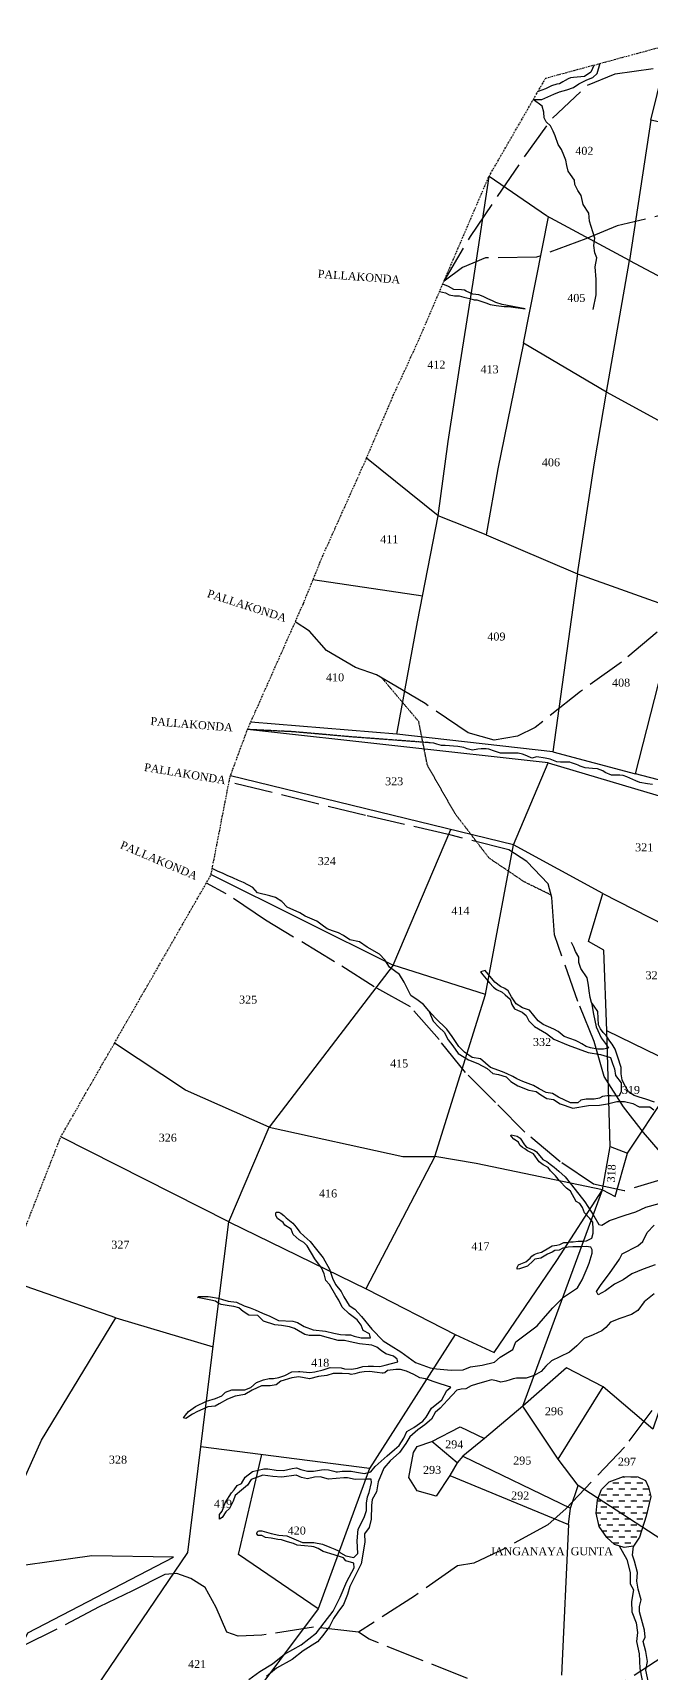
# Model space of a CAD drawing. Header units: millimetres. Extents: x 13 to 1625, y -988 to 841.
# Drawn here: x 559 to 753, y -73 to 440 of the extents above; entities that cross this region are included whole.
import ezdxf

# ---------------------------------------------------------------- set-up
doc = ezdxf.new("R2010")
doc.units = ezdxf.units.MM
doc.header["$MEASUREMENT"] = 0
for name, pattern in [('ACAD_ISO02W100', [15, 12, -3]), ('ACAD_ISO07W100', [3, 0, -3]), ('BORDER', [1.75, 0.5, -0.25, 0.5, -0.25, 0, -0.25])]:
    doc.linetypes.add(name, pattern=pattern)
for name, color, linetype in [('CARTTRACK', 30, 'ACAD_ISO02W100'), ('NALA', 4, 'Continuous'), ('SURVEY_BND', 7, 'Continuous'), ('SURVEY_NO', 7, 'Continuous'), ('TEXT', 7, 'Continuous'), ('WATER_BODY', 4, 'Continuous')]:
    doc.layers.add(name, color=color, linetype=linetype)
doc.layers.add('FOOTPATH', color=150, linetype='ACAD_ISO07W100', lineweight=30)
doc.layers.add('VILL_BOUNDARY', color=6, linetype='BORDER', lineweight=30)
doc.styles.get("Standard").update_dxf_attribs({"font": 'TIMES.TTF'})

msp = doc.modelspace()

# ---------------------------------------------------------------- hatches: boundary and pattern name
at = {"layer": 'WATER_BODY'}
h = msp.add_hatch(dxfattribs=at)
h.set_pattern_fill('DASH', color=256, scale=15, style=0)
h.paths.add_polyline_path([(751.7, -14.49), (750.85, -12.43), (748.37, -11.22), (743.94, -11.12), (739.5, -12.75), (737.02, -15.18), (735.97, -18), (749.91, -27.02), (751.06, -23.51), (752.44, -17.34)])
h.paths.add_polyline_path([(749.91, -27.02), (735.97, -18), (735.81, -18.44), (735.39, -22.56), (736.28, -26.78), (738.77, -30.2), (741.09, -32.36), (744.15, -33.31), (747.05, -32.89), (748.9, -30.1)])

# ---------------------------------------------------------------- linework, layer by layer
at = {"layer": 'CARTTRACK'}
for points in [[(765.39, 385.3), (741.96, 379.61), (732.16, 375.62), (716.77, 369.82), (700.82, 369.64), (693.66, 366.63), (687.85, 362.35), (696.15, 376.35), (712.98, 401.19), (721.74, 413.3), (732.68, 423.62), (741.29, 427.11), (770.94, 431.25)], [(754.46, 252.64), (743.28, 243.34), (730.46, 234.14), (716.29, 222.9), (710.8, 220.22), (703.54, 218.94), (695.36, 221.26), (681.92, 230.36), (672.77, 235.84), (666.79, 239.38), (660.14, 241.63), (651.16, 246.95), (645.79, 253.05), (641.38, 255.95)], [(760.32, 82.49), (758, 87.31), (750.21, 96.39), (743.89, 104.4), (737.93, 113.86), (734.79, 124.76), (729.68, 137.29), (722.36, 158.07), (721.49, 169.75), (720.38, 174.04), (713.71, 180.99), (708.15, 184.67), (690.11, 189.26), (663.27, 195.39), (620.68, 205.87)], [(758.72, 82.54), (744.12, 78.08), (734.6, 80.18), (724.12, 87.18), (713.08, 96.49), (703.95, 105.77), (694.6, 115.08), (686.31, 125.36), (677.37, 135.57), (666.03, 141.91), (653.68, 149.7), (632.04, 162.73), (619.81, 170.96), (613.59, 174.31)], [(752.83, 9.48), (744.23, -2.01), (725.98, -21.12), (720.25, -26.21), (706.6, -33.72), (697.21, -38.2), (692.08, -39.05), (678.62, -48.51), (661.1, -59.78), (647.06, -58.24), (630.88, -60.74), (623.57, -61.06), (620, -59.73), (616.63, -52.06), (613.26, -45.84), (608.72, -42.96), (604.35, -41.47), (600.61, -41.79), (590.48, -46.85), (580.09, -51.88), (565.85, -59.39), (557.21, -63.6)], [(695.22, -74.25), (664.45, -61.99), (661.1, -59.78)], [(734.63, -81.27), (755.94, -67.62)]]:
    msp.add_lwpolyline(points, dxfattribs=at)
at = {"layer": 'FOOTPATH', "ltscale": 0.0005}
for points in [[(721.28, 170.56), (712.89, 174.68), (701.97, 182.06), (691.28, 196.04), (682.66, 211.13), (679.95, 224.78), (675.02, 230.6), (668.41, 238.42)], [(683.5, 218.13), (659.36, 219.93), (640.5, 221.58), (626.44, 222.27)]]:
    msp.add_lwpolyline(points, dxfattribs=at)
at = {"layer": 'NALA'}
for points in [[(715.75, 419.1), (718.43, 419.15), (722.12, 420.75), (723.91, 421.49), (726.25, 422.16), (728.34, 422.9), (730, 424.07), (732.46, 425.23), (734.37, 426.03), (735.66, 427.26), (736.67, 430.43)], [(734.76, 429.91), (733.75, 427.63), (731.72, 426.34), (728.28, 425.97), (727.35, 425.85), (726.61, 425.54), (725.69, 425.11), (725.01, 424.62), (723.91, 424.07), (723.05, 423.94), (721.39, 423.39), (719.54, 422.47), (717.24, 421.68)], [(734.49, 353.48), (735.41, 358.13), (735.41, 362.92), (735.1, 366.85), (735.6, 369.65), (734.98, 371.19), (734.67, 373.52), (734.98, 375.8), (734.37, 377.76), (733.26, 381.08), (733.14, 383.6), (731.35, 386.3), (730.67, 389.11), (729.63, 390.71), (728.71, 392.55), (728.64, 393.97), (727.41, 395.69), (726.68, 396.73), (726.25, 398.51), (725.94, 400.17), (725.26, 401.71), (724.58, 403.49), (723.54, 405.03), (722.55, 407.73), (722, 409.23), (721.08, 410.89), (719.72, 412.18), (719.11, 413.41), (719.05, 415.13), (718.55, 417.03), (715.75, 419.1)], [(686.46, 359.11), (688.33, 358.7), (689.41, 358.05), (691.15, 357.74), (692.54, 357.74), (694.04, 357.39), (695.01, 357.12), (695.9, 356.93), (697.25, 356.54), (698.06, 356.54), (700.88, 355.58), (702.23, 355.04), (704.16, 354.81), (706.63, 354.5), (707.99, 354.5), (713.16, 353.73), (705.98, 355.04), (704.05, 355.69), (703.04, 356.2), (701.54, 356.85), (700.07, 357.62), (698.76, 358.12), (696.86, 358.32), (694.78, 359.2), (694.2, 359.55), (693.31, 359.63), (690.95, 359.74), (689.29, 360.75), (687.45, 361.42)], [(753.01, 205.08), (751.44, 205.28), (749, 205.69), (747.75, 206.21), (744.98, 207.46), (743.85, 207.9), (742.74, 208.02), (740.22, 208.02), (738.25, 208.83), (737.47, 209.35), (735.85, 209.94), (734.25, 210.08), (731.98, 210.26), (730.41, 210.85), (729.8, 211.09), (729.21, 211.39), (727.71, 211.85), (727.15, 212.02), (725.92, 212.02), (724.22, 212.02), (723.09, 212.19), (722.04, 212.56), (721.01, 212.98), (719.49, 213.35), (716.84, 213.71), (715.29, 213.34), (713.68, 214.02), (712.34, 214.55), (710.98, 214.86), (710.42, 214.92), (710.05, 214.92), (709.06, 214.86), (706.49, 214.86), (705.53, 214.86), (703.58, 215.48), (701.87, 216.1), (700.97, 216.22), (699.42, 216.25), (698.43, 216.16), (696.71, 215.86), (695.07, 216.2), (694.08, 216.66), (692.16, 217), (688.19, 217.25), (687.08, 217.25), (685.62, 217.65), (684.63, 218.05), (682.37, 218.21)], [(683.14, 134.32), (681.43, 136.32), (679.77, 137.65), (677.53, 139.15), (676.3, 141.5), (675.44, 143.36), (673.95, 145.77), (670.83, 148.04), (669.39, 150.34), (667.68, 152.05), (663.83, 154.29), (661.48, 155.89), (658.43, 156.53), (656.46, 157.86), (654.91, 158.77), (652.98, 159.36), (651.33, 160), (649.78, 161.17), (648.07, 162.35), (644.49, 164), (642.77, 164.99), (638.87, 166.75), (637.16, 168.52), (635.23, 169.8), (633.42, 170.33), (629.62, 171.29), (628.13, 172.89), (625.19, 174.44), (623.64, 175.08), (621.88, 175.88), (620.11, 176.63), (618.88, 177.27), (617.07, 178.02), (615.44, 178.86)], [(733.93, 136.97), (733.49, 138.54), (733.22, 140.65), (733.03, 142.42), (732.54, 144.71), (730.58, 147.63), (730.02, 149.51), (730.02, 151.1), (728.96, 152.9), (728.36, 154.22), (727.68, 155.76)], [(753.58, 105.88), (750.94, 106.74), (748.78, 107.37), (747.25, 107.94), (745.52, 109.09), (744.27, 111.2), (743.51, 112.83), (743.17, 114.65), (743.17, 116.71), (742.16, 119.84), (741.3, 122.42), (740.39, 123.91), (739.62, 124.86), (738.47, 126.68), (737.61, 127.55), (736.7, 128.7), (736.12, 129.99), (735.87, 134.18), (734.79, 135.84), (733.93, 136.97), (734.57, 133.37), (735.44, 129.39), (737, 125.92), (738.56, 123.82), (739.26, 122.69), (737.65, 122.37), (735.76, 122.42), (733.61, 122.8), (732.31, 123.23), (730.86, 124.04), (729.94, 124.58), (728.97, 125.06), (727.14, 125.76), (725.36, 126.35), (723.48, 127.86), (722.19, 128.67), (718.87, 130.08), (717.25, 131.21), (714.56, 134.54), (712.4, 135.3), (710.36, 136.53), (708.95, 138.79), (707.93, 140.57), (706.85, 141.32), (705.51, 142.02), (703.73, 143.37), (700.66, 146.92), (699.26, 146.54), (700.01, 145.57), (702.11, 143.1), (703.35, 141.81), (704.21, 141.05), (705.99, 140.25), (706.96, 139.38), (708.47, 138.04), (709.01, 136.32), (709.87, 135.03), (710.79, 134.54), (712.24, 133.95), (713.53, 132.93), (714.34, 131.21), (716.07, 129.43), (719.89, 127.33), (722.15, 125.56), (726.62, 123.62), (732.94, 121.39), (736.77, 120.69), (739.89, 119.83), (740.49, 117.94), (741.08, 116.27), (741.4, 114.18), (743.23, 111.92), (743.23, 109.06), (742.48, 107.72), (740.11, 107.83), (738.87, 107.83), (737.42, 107.61), (736.45, 107.13), (734.77, 106.73), (732.29, 106.78), (730.62, 106.41), (729.65, 105.65), (728.57, 105.65), (727.39, 105.65), (723.67, 107.43), (721.73, 108.5), (719.79, 108.88), (717.58, 110.01), (715.86, 111.09), (712.46, 112.32), (710.58, 113.08), (709.34, 113.89), (707.62, 114.69), (706.11, 115.28), (702.34, 116.68), (699.2, 119.34), (696.67, 119.77), (694.3, 121.49), (692.47, 123.22), (690.37, 126.34), (688.75, 128.65), (685.24, 132.11), (683.14, 134.32), (684.43, 131.14), (686.21, 129.26), (687.88, 127.75), (689.12, 125.28), (690.58, 123.45), (692.25, 121.08), (695.53, 119.04), (698.39, 117.96), (701.29, 116.4), (703.09, 114.75), (704.92, 114.43), (707.23, 113.78), (708.74, 112.33), (710.9, 110.93), (714.4, 109.58), (716.61, 109.15), (718.06, 108.08), (720, 106.95), (722.05, 106.63), (724.15, 105.28), (728.13, 103.99), (733.04, 104.74), (736.43, 104.85), (738.91, 105.28), (741.87, 106.03), (744.29, 106.03), (746.83, 105.39), (748.79, 104.35), (752.18, 104.35), (753.37, 103.43)], [(626.82, -74.57), (630.31, -72.09), (634.22, -69.63), (638.01, -66.69), (643.21, -63.73), (648, -59.99), (650.42, -56.83), (653.19, -53.18), (655.39, -48.89), (657.46, -43.93), (659.75, -39.67), (659.66, -38.22), (657.18, -37.5), (656.47, -36.57), (653.48, -35.59), (650.05, -34.55), (648.55, -33.61), (647.19, -33.15), (646.4, -33.01), (644.24, -32.77), (641.95, -32.54), (640.83, -32.07), (638.96, -31.51), (637.04, -30.95), (635.96, -30.81), (633.86, -30.43), (632.08, -30.15), (630.91, -29.59), (629.79, -29.59), (629.41, -29.03), (629.51, -28.57), (629.79, -28.19), (630.07, -28.1), (630.91, -28.1), (633.86, -28.94), (636.27, -29.45), (638.71, -29.64), (641.61, -30.9), (643.62, -31.74), (647.22, -31.79), (649.93, -32.26), (652.13, -33.24), (653.72, -33.85), (654.89, -34.41), (655.5, -34.97), (657.14, -35.95), (659.62, -36.46), (660.88, -35.2), (660.74, -31.28), (661.07, -27.56), (662.89, -23.92), (663.59, -21.72), (663.59, -19.43), (663.89, -17.54), (664.45, -16.13), (665.18, -13.04), (665.09, -11.98), (663.63, -11.98), (660.09, -12.07), (657.68, -11.58), (656.56, -11.58), (654.17, -11.81), (651.77, -11.99), (649.19, -11.28), (647.38, -11.34), (645.16, -11.84), (643.37, -11.46), (641.68, -10.76), (637.19, -11.35), (634.41, -11.17), (631.25, -10.71), (627.56, -12.08), (626.45, -13.8), (624.55, -15.38), (622.59, -17.05), (621.95, -18.8), (620.84, -21.14), (619.69, -22.13), (618.49, -23.91), (617.65, -24.5), (617.68, -23.04), (618.49, -21.98), (619.46, -19.35), (621.44, -16.28), (622.23, -15.33), (623.23, -13.95), (624.52, -13.29), (625.73, -11.37), (627.97, -9.54), (631.54, -8.79), (632.79, -8.79), (635.37, -9.17), (637.66, -9.21), (640.36, -8.59), (641.74, -8.42), (643.11, -9), (645.2, -9.5), (647.11, -9.42), (648.36, -9.25), (649.57, -9.09), (650.53, -9), (651.77, -9.04), (653.4, -9.5), (654.15, -9.67), (654.61, -9.67), (656.06, -9.46), (657.15, -9.46), (657.98, -9.46), (658.85, -9.46), (660.52, -9.75), (662.99, -10.24), (664.95, -9.7), (666.36, -8.03), (670.11, -4.71), (672.33, -2.65), (673.79, -1.49), (675.29, 0.84), (676.2, 2.88), (678.37, 4.17), (681.24, 6.13), (682.32, 7.37), (683.99, 10.24), (687.15, 12.83), (688.74, 15.76), (689.96, 16.83), (688.97, 17.1), (686.06, 18.03), (682.11, 19.34), (680.33, 19.67), (678.41, 20.72), (676.1, 21.77), (674.25, 22.29), (672.84, 22.35), (670.24, 21.98), (669.33, 21.3), (668.83, 21.15), (668.52, 21.11), (666.97, 21.36), (664.6, 21.63), (662.89, 21.56), (661.44, 21.4), (659.94, 20.95), (658.84, 20.76), (658.2, 20.9), (656.02, 21.01), (653.17, 21.05), (651.22, 20.42), (648.59, 20.15), (645.78, 19.42), (642.52, 19.98), (640.33, 19.73), (636.89, 18.63), (635.37, 17.46), (633.53, 17.23), (630.83, 17.16), (627.94, 15.88), (625.64, 14.44), (622.58, 13.92), (620.21, 13.08), (617.62, 11.62), (616.34, 10.85), (614.08, 10.62), (612.5, 9.87), (610.78, 9.15), (609.31, 8.29), (607.15, 7.01), (606.4, 7.15), (607.03, 8.06), (607.96, 9.15), (610.24, 10.76), (613.61, 12.42), (616.45, 13.28), (618.38, 14.11), (619.59, 15.21), (621.52, 15.9), (623.17, 15.95), (624.52, 15.95), (625.59, 15.95), (627.48, 16.63), (629.22, 18.23), (631.42, 19.03), (633.22, 19.47), (634.61, 19.47), (636.24, 19.75), (638.15, 20.38), (640.34, 21.54), (642.36, 21.64), (642.85, 21.64), (645.97, 21.4), (647.44, 21.57), (650.14, 22.2), (652.32, 22.94), (655.74, 22.78), (656.71, 22.5), (658.97, 22.41), (660.79, 22.69), (662.44, 23.27), (664.16, 23.39), (665.86, 23.36), (667.77, 23.27), (669.45, 23.64), (673.43, 24.73), (673.22, 25.52), (672.05, 26.48), (669.7, 27.24), (668.28, 28.13), (666.83, 29.3), (665.32, 29.93), (661.45, 30.37), (658.5, 30.9), (656.8, 31.41), (654.73, 31.39), (651.74, 32.21), (649.11, 32.91), (645.71, 32.96), (644.38, 33.28), (642.36, 34.35), (641.1, 35.07), (639.52, 35.65), (637.08, 36.09), (635, 36.26), (631.48, 37.43), (629.72, 39.12), (626.89, 39.32), (625.14, 40.46), (623.7, 41.55), (622.16, 42.02), (620.69, 42.23), (618.27, 42.65), (617.44, 42.95), (616.44, 43.6), (614.95, 43.93), (610.85, 44.76), (611.29, 45.07), (612.85, 45.07), (614.15, 45.07), (614.88, 45.04), (617.32, 44.6), (618.62, 44.14), (620.42, 43.62), (623.05, 43.32), (625.39, 42.24), (627.31, 41.55), (628.87, 40.98), (631.09, 39.92), (633.47, 38.93), (636.09, 37.58), (640.57, 37.41), (642.12, 36.95), (644.14, 35.75), (646.93, 34.66), (650.86, 34.23), (653.44, 33.6), (655.5, 33.21), (657.02, 33.17), (658.64, 33.14), (659.8, 32.68), (661.99, 32.18), (664.87, 32.15), (664.61, 33.41), (662.55, 34.5), (661.96, 36.12), (660.67, 37.77), (658.17, 39.68), (656.05, 41.8), (655.02, 43.92), (654.03, 45.44), (652.04, 48.87), (650.91, 50.13), (650.41, 52.18), (649.62, 54.1), (647.49, 56.89), (645.14, 60.99), (644.05, 62.02), (642.59, 62.81), (640.73, 64.47), (640.1, 66.16), (638.15, 67.42), (637.55, 68.28), (635.83, 69.43), (635.33, 70.43), (635.3, 70.99), (635.37, 71.42), (636.23, 71.45), (636.82, 71.12), (637.82, 70.39), (638.55, 69.67), (640.6, 67.98), (641.69, 66.79), (642.75, 65.16), (644.18, 63.94), (646.01, 62.27), (648, 59.82), (650.05, 57.24), (652.11, 53.63), (652.97, 50.8), (653.97, 48.91), (655.69, 46.72), (656.52, 44.97), (658.21, 42.32), (659.96, 41.1), (662.02, 38.81), (665.34, 34.91), (668.79, 31.24), (671.3, 29.72), (674.39, 27.8), (678.89, 24.52), (683.55, 22.87), (685.54, 22.47), (690.11, 22.08), (693.86, 22.24), (696.08, 23.1), (699.75, 23.67), (703.66, 24.63), (705.35, 26.18), (709.39, 28.5), (710.29, 30.95), (712.38, 32.47), (717, 35.97), (719.51, 38.94), (721.87, 41.59), (725.15, 44.92), (729.52, 47.77), (730.98, 50.32), (732.6, 53.93), (733.16, 55.56), (734.16, 58.67), (734.16, 59.73), (733.76, 60.52), (732.3, 60.72), (730.64, 60.65), (729.48, 60.65), (728.06, 60.65), (726.6, 60.49), (724.94, 60.16), (723.82, 59.63), (722.49, 59.53), (721.6, 59), (720.21, 58.34), (718.09, 57.05), (716.23, 56.78), (715.67, 56.28), (713.94, 54.63), (713.32, 54.33), (711.43, 53.8), (710.66, 53.64), (710.73, 54.13), (710.76, 54.4), (711.16, 55.03), (711.82, 55.36), (713.45, 55.89), (714.77, 57.11), (715.28, 57.75), (716.01, 58.18), (717.04, 58.67), (718.27, 58.94), (720.55, 60.36), (721.61, 60.89), (723.14, 61.16), (724.03, 61.36), (725.32, 61.95), (726.18, 61.95), (727.34, 62.22), (728.24, 62.22), (729.73, 62.45), (731.35, 62.45), (732.41, 62.48), (734.04, 63.31), (734.43, 64.9), (734.43, 66.17), (734.39, 68.29), (733.44, 69.47), (731.79, 71.3), (731.13, 72.95), (730.28, 74.18), (729.1, 74.79), (727.35, 77.98), (726.13, 79.01), (723.96, 81.23), (722.73, 82.78), (721.17, 84.38), (720.42, 85.42), (718.86, 86.22), (717.59, 87.21), (715.84, 89.66), (714.57, 90.32), (713.91, 90.65), (713.15, 91.26), (712.4, 91.69), (711.5, 92.35), (711.13, 93.29), (709.62, 94.28), (708.91, 95.13), (708.72, 95.46), (708.86, 95.64), (710.7, 95.22), (711.65, 94.56), (712.97, 92.53), (713.63, 91.73), (715.98, 90.84), (716.79, 90.32), (718.72, 87.87), (719.95, 87.26), (721.03, 86.46), (722.26, 85.51), (723.77, 84.29), (725.75, 82.45), (728.88, 78.56), (731.86, 74.65), (734.69, 70.31), (736.19, 67.63), (737.14, 67.44), (739.54, 68.9), (744.4, 70.5), (747.75, 71.54), (750.96, 73.05), (755.11, 74.18)], [(753.81, 55.03), (750.05, 53.69), (746.56, 52.22), (743.84, 50.31), (741.09, 48.97), (738.27, 46.89), (735.99, 45.68), (735.52, 46.62), (736.93, 48.9), (739.55, 52.26), (742.64, 56.75), (743.51, 58.43), (748.41, 60.99), (749.96, 62.26), (751.37, 65.15), (753.52, 67.43)], [(753.52, 45.96), (750.35, 43.45), (748.41, 40.77), (746.39, 39.5), (742.74, 38.27), (739.84, 37.08), (738.45, 35.39), (737.18, 34.34), (734.49, 33.15), (731.64, 32.01), (729.39, 29.68), (727.06, 27.7), (724.03, 26.25), (721.47, 25.02), (719.7, 23.37), (718.2, 21.66), (716.05, 20.47), (713.54, 19.64), (710.46, 19.64), (709.41, 19.37), (708.48, 19.02), (707.12, 18.67), (705.58, 18.36), (704.26, 18.72), (702.68, 19.11), (701.18, 18.67), (698.01, 17.75), (696.3, 17.18), (694.63, 16.3), (693.18, 16.12), (691.9, 15.82), (688.89, 12.67), (686.61, 10.21), (685.07, 8.85), (683.92, 6.78), (681.86, 5.02), (679.7, 3.4), (677.19, 1.29), (675.92, -0.78), (673.92, -3.65), (671.02, -6.19), (669.08, -8.52), (667.28, -12.85), (666.75, -15.92), (665.43, -18.34), (665.21, -20.19), (665.12, -24.47), (664.51, -27.11), (663.01, -29.04), (663.1, -31.68), (662, -38.43), (659.93, -42.64), (658.39, -45.5), (657.68, -48.03), (656.45, -51.15), (654.65, -53.57), (653.28, -55.55), (652.05, -58.01), (649.94, -60.82), (648.36, -62.75), (643.86, -65.58), (640.38, -68.31), (635.54, -70.99), (632.42, -73.62)], [(742.62, -32.84), (744.92, -37.08), (746.01, -41.18), (746.01, -44.69), (747.01, -46.51), (746.39, -50.16), (746.58, -53.42), (747.92, -56.83), (748.32, -59.93), (747.99, -62.7), (748.87, -66.55), (749, -71.14), (750.18, -77.07)], [(751.93, -76.4), (750.95, -71.68), (751.38, -68.99), (750.95, -65.81), (750.08, -62.68), (750.75, -61.35), (750.54, -59.14), (749.85, -56.82), (748.89, -53.47), (748.92, -51.71), (749.42, -49.64), (748.55, -46.38), (748.06, -43.89), (748.35, -41.1), (747.41, -37.6), (746.71, -35.75), (747.05, -32.89)]]:
    msp.add_lwpolyline(points, dxfattribs=at)
at = {"layer": 'SURVEY_BND'}
for points in [[(809.88, 400.01), (752.43, 412.66), (758.32, 436.29)], [(752.43, 412.66), (745.82, 368.87), (719.84, 382.82), (701.91, 395.09)], [(745.82, 368.87), (792.17, 344.21), (808.24, 393.51), (809.88, 400.01)], [(712.69, 342.94), (704.68, 303.74), (701.05, 283.1), (686.07, 289.06), (689.13, 312.28), (692.94, 336.54), (697, 362.03), (701.91, 395.09)], [(738.59, 327.64), (712.69, 342.94), (720.45, 382.49)], [(777.79, 306.38), (738.59, 327.64), (745.82, 368.87)], [(701.05, 283.1), (729.6, 270.87), (734.88, 305.65), (738.59, 327.64)], [(686.07, 289.06), (663.67, 307.1)], [(729.6, 270.87), (760.85, 259.78), (770.67, 286.46), (777.79, 306.38)], [(721.8, 215.26), (673.09, 220.8), (679.61, 255.94), (686.07, 289.06)], [(681.18, 263.97), (646.91, 269.03)], [(729.6, 270.87), (721.8, 215.26), (747.72, 208.45)], [(817.18, 185.56), (797.27, 193.66), (776, 201.01), (747.72, 208.45), (760.85, 259.78)], [(720.38, 211.83), (626.44, 222.27)], [(673.09, 220.8), (627.47, 224.58)], [(737.47, 171.03), (709.51, 186.22), (720.38, 211.83), (781.05, 193.86), (792.17, 190.07)], [(709.51, 186.22), (621.11, 207.78)], [(615.08, 177.02), (671.95, 148.59), (689.99, 190.98)], [(700.8, 139.5), (709.51, 186.22)], [(762.92, 116.37), (738.69, 128.09), (737.8, 153.31), (732.95, 155.99), (737.47, 171.03), (776.21, 151.29)], [(633.17, 97.99), (674.93, 88.83), (684.96, 88.83), (700.8, 139.5), (671.95, 148.59), (633.17, 97.99)], [(620.58, 68.43), (633.17, 97.99), (607.1, 109.59), (584.88, 124.27)], [(739.8, 91.95), (738.69, 128.09)], [(828.01, 59.71), (794.38, 72.94), (780.84, 50.93), (769.19, 51.05), (753.07, 3.64), (737.53, 16.92), (726.12, 22.79), (712.47, 10.8), (737.32, 78.44), (741.28, 76.38), (745.17, 89.87), (757.32, 108.2), (762.92, 116.37)], [(620.58, 68.43), (568.11, 94.98)], [(691.35, 33.23), (703.48, 27.61), (723.12, 56.37), (737.32, 78.44), (697.94, 86.68), (684.96, 88.83), (663.47, 47.54)], [(737.32, 78.44), (739.8, 91.95), (745.17, 89.87)], [(664.59, -8.63), (611.91, -1.87), (616.15, 32.96), (620.58, 68.43), (663.7, 47.43), (691.35, 33.23), (664.59, -8.63)], [(585.28, 38.42), (550.69, 50.5)], [(561.26, -103.52), (527.15, -122.67), (557.8, -59.97), (603.35, -36.36), (577.83, -35.9), (543.64, -40.69), (562.06, 0.18), (585.28, 38.42), (615.71, 29.34)], [(723.56, -5.71), (737.53, 16.92)], [(712.47, 10.8), (700.54, 0.79), (693.69, -4.78), (727.39, -21.05), (729.72, -13.95), (723.56, -5.71), (712.47, 10.8)], [(693.69, -4.78), (691.95, -6.89), (684.04, -0.15), (692.88, 4.37), (700.54, 0.79)], [(648.52, -52.45), (612.02, -101.29), (561.26, -103.52), (607.82, -34.84), (611.91, -1.87)], [(664.59, -8.63), (648.52, -52.45), (623.6, -35.54), (630.95, -4.31)], [(691.95, -6.89), (689.62, -10.83), (685.44, -17.33), (679.51, -15.59), (676.84, -11.41), (678.35, -3.64), (679.51, -1.78), (684.04, -0.15)], [(791.65, -105.53), (804.04, -64.49), (783.26, -52.91), (784.73, -44.13), (794.45, -46.69), (804.55, -27.23), (809.91, -13.24), (813.93, -3.55), (810.09, -2.45), (806.99, -14), (783.39, -5), (769.98, -0.13), (767.85, -8.39), (786.41, -15.53), (788.72, -18.94), (786.71, -22.22), (784.53, -22.46), (778.63, -39.69), (770.54, -55.55), (759.95, -49.08), (765.73, -37.27), (729.72, -13.95)], [(689.62, -10.83), (726.7, -26.16), (727.39, -21.05)], [(726.7, -26.16), (724.56, -73.2)]]:
    msp.add_lwpolyline(points, dxfattribs=at)
at = {"layer": 'VILL_BOUNDARY'}
msp.add_lwpolyline([(550.69, 50.5), (568.11, 94.98), (584.88, 124.27), (615.05, 176.86), (620.99, 207.45), (626.44, 222.27), (643.92, 261.67), (649.9, 276.38), (663.67, 307.1), (672.01, 326.67), (679.79, 343.58), (701.91, 395.09), (719.62, 425.82), (763.11, 437.58), (817.54, 452.46)], dxfattribs=at)
at = {"layer": 'WATER_BODY'}
msp.add_lwpolyline([(747.05, -32.89), (744.15, -33.31), (741.09, -32.36), (738.77, -30.2), (736.28, -26.78), (735.39, -22.56), (735.81, -18.44), (737.02, -15.18), (739.5, -12.75), (743.94, -11.12), (748.37, -11.22), (750.85, -12.43), (751.7, -14.49), (752.44, -17.34), (751.06, -23.51), (748.9, -30.1), (747.05, -32.89)], dxfattribs=at)

# ---------------------------------------------------------------- texts
at = {"layer": 'SURVEY_NO'}
for s, p in [('402', (728.87, 401.84)), ('405', (726.36, 355.88)), ('412', (682.63, 335.04)), ('413', (699.24, 333.59)), ('406', (718.43, 304.52)), ('411', (667.91, 280.48)), ('409', (701.39, 250.08)), ('410', (650.98, 237.34)), ('408', (740.35, 235.67)), ('323', (669.44, 204.86)), ('321', (747.56, 184.21)), ('324', (648.39, 179.91)), ('414', (690.15, 164.37)), ('320', (750.82, 144.24)), ('325', (623.81, 136.63)), ('332', (715.65, 123.39)), ('415', (671, 116.69)), ('319', (743.42, 108.4)), ('326', (598.71, 93.48)), ('416', (648.79, 76.06)), ('327', (583.9, 60.06)), ('417', (696.4, 59.57)), ('418', (646.33, 23.17)), ('296', (719.38, 8.01)), ('294', (688.22, -2.34)), ('328', (583.15, -7.11)), ('295', (709.45, -7.39)), ('293', (681.29, -10.32)), ('297', (742.19, -7.76)), ('419', (615.96, -20.91)), ('292', (708.81, -18.34)), ('420', (639, -29.28)), ('JANGANAYA  GUNTA', (702.25, -35.74)), ('421', (607.87, -70.99))]:
    msp.add_text(s, height=2.5, dxfattribs=at).set_placement(p)
msp.add_text('318', height=2.5, rotation=87.145, dxfattribs=at).set_placement((741.23, 80.71))
at = {"layer": 'TEXT'}
for rotation, p in [(355.8296, (648.32, 363.47)), (342.1261, (613.62, 263.72)), (355.4392, (596.05, 223.69)), (350.6104, (593.99, 209.34)), (336.9646, (586.44, 185.29))]:
    msp.add_text('PALLAKONDA', height=2.5, rotation=rotation, dxfattribs=at).set_placement(p)

doc.saveas('drawing.dxf')
